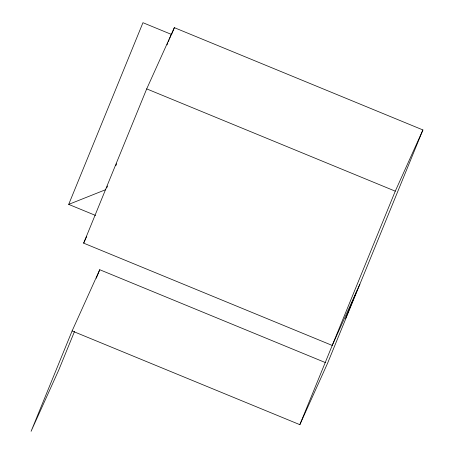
<?xml version="1.0" encoding="UTF-8"?>
<svg xmlns="http://www.w3.org/2000/svg" width="454" height="454" viewBox="0 0 454 454"><rect width="100%" height="100%" fill="white"/><g stroke="black" fill="none" stroke-linecap="round" stroke-linejoin="round"><path stroke-width="0.68" d="M95.539 215.44L68.696 204.396L142.953 22.7L171.317 34.373L169.705 38.312M359.863 284.215L332.22 345.437L83.655 243.151L146.704 88.882L174.347 27.66L422.912 129.946L327.487 363.444L299.844 424.666L72.101 330.949L31.088 431.3L58.731 370.078L74.547 331.38M106.69 187.979L107.49 186.021M115.776 165.744L116.582 163.781M167.027 44.878L167.832 42.909M168.366 41.592L169.172 39.623M171.669 34.22L174.347 27.66M96.259 278.251L99.744 269.721L325.524 362.638M299.844 424.666L395.269 191.168L422.912 129.946M345.625 318.356L356.833 290.929M83.655 243.151L86.566 236.704M72.101 330.949L99.744 269.721M68.696 204.396L105.793 189.624M146.704 88.882L395.269 191.168"/></g></svg>
